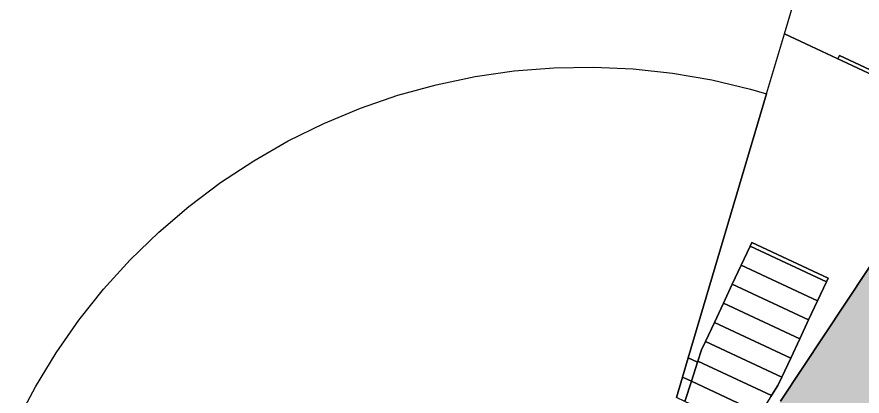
# Model space of a CAD drawing. Header units: millimetres. Extents: x 2227292 to 2262219, y 356620 to 417166.
# Drawn here: x 2231273 to 2251341, y 394078 to 403084 of the extents above; entities that cross this region are included whole.
import ezdxf

# ---------------------------------------------------------------- set-up
doc = ezdxf.new("R2010")
doc.units = ezdxf.units.MM
for name, color, linetype in [('3_подзона_3_1_1', 6, 'Continuous'), ('3_подзона_3_1_2', 6, 'Continuous'), ('3_подзона_3_4_2_13', 6, 'Continuous'), ('3_подзона_3_4_2_14', 6, 'Continuous'), ('3_подзона_3_4_2_15', 6, 'Continuous'), ('3_подзона_3_4_2_16', 6, 'Continuous'), ('3_подзона_3_4_2_17', 6, 'Continuous'), ('3_подзона_3_4_2_18', 6, 'Continuous'), ('3_подзона_3_4_2_19', 6, 'Continuous'), ('3_подзона_3_4_2_20', 6, 'Continuous'), ('3_подзона_3_4_2_21', 6, 'Continuous'), ('3_подзона_3_4_2_22', 6, 'Continuous'), ('3_подзона_3_5_2_10а', 6, 'Continuous'), ('3_подзона_3_5_2_11а', 6, 'Continuous'), ('3_подзона_3_5_2_12', 6, 'Continuous'), ('3_подзона_3_7_2', 6, 'Continuous')]:
    doc.layers.add(name, color=color, linetype=linetype)
doc.layers.add('штриховка_3_подзона_3_1_2', color=6, linetype='Continuous', transparency=0.7)

msp = doc.modelspace()

# ---------------------------------------------------------------- hatches: boundary and pattern name
at = {"layer": 'штриховка_3_подзона_3_1_2'}
h = msp.add_hatch(color=256, dxfattribs=at)
h.dxf.hatch_style = 1
h.paths.add_polyline_path([(2253023, 399409), (2253741, 398904), (2254477, 398316), (2255175, 397683), (2255832, 397008), (2256445, 396292), (2257013, 395540), (2257531, 394753), (2258000, 393935), (2258416, 393090), (2258778, 392220), (2259085, 391329), (2259335, 390420), (2259528, 389498), (2259662, 388565), (2259737, 387626), (2259754, 386684), (2259711, 385742), (2259609, 384805), (2259449, 383877), (2259231, 382960), (2258955, 382059), (2258624, 381177), (2258237, 380317), (2257798, 379484), (2257307, 378680), (2256766, 377908), (2256178, 377171), (2255545, 376473), (2254870, 375816), (2254154, 375203), (2253402, 374636), (2252615, 374117), (2251797, 373649), (2250952, 373233), (2250082, 372871), (2249191, 372564), (2248283, 372314), (2247360, 372121), (2246427, 371987), (2245488, 371911), (2244546, 371894), (2243605, 371937), (2242668, 372039), (2241739, 372199), (2240823, 372418), (2240439, 372527), (2242426, 379221), (2242436, 379256), (2242580, 379740), (2242649, 379972), (2242968, 379894), (2243381, 379821), (2243798, 379776), (2244217, 379761), (2244636, 379775), (2245053, 379818), (2245466, 379891), (2245873, 379991), (2246272, 380120), (2246661, 380277), (2247038, 380460), (2247402, 380670), (2247750, 380903), (2248080, 381161), (2248392, 381441), (2248683, 381742), (2248953, 382063), (2249200, 382402), (2249422, 382757), (2249619, 383127), (2249659, 383216), (2250719, 385481), (2250850, 385775), (2250994, 386168), (2251109, 386571), (2251196, 386981), (2251255, 387395), (2251284, 387813), (2251284, 388232), (2251255, 388650), (2251197, 389064), (2251110, 389474), (2250994, 389876), (2250851, 390270), (2250681, 390653), (2250484, 391022), (2250262, 391377), (2250016, 391716), (2249747, 392037), (2249457, 392338), (2249146, 392619), (2248816, 392877), (2248723, 392943), (2248857, 393144), (2249137, 393565), (2249400, 393960)])

# ---------------------------------------------------------------- linework, layer by layer
at = {"layer": '3_подзона_3_1_1', "linetype": 'Continuous'}
msp.add_lwpolyline([(2231273, 393469), (2231713, 394302), (2232204, 395106), (2232744, 395878), (2233332, 396615), (2233965, 397313), (2234641, 397970), (2235356, 398583), (2236109, 399150), (2236896, 399669), (2237713, 400137), (2238559, 400553), (2239429, 400915), (2240320, 401222), (2241228, 401472), (2242151, 401665), (2243083, 401800), (2244023, 401875), (2244965, 401892), (2245906, 401849), (2246843, 401747), (2247772, 401587), (2248688, 401368), (2249075, 401258), (2247210, 394986), (2247075, 394530), (2246931, 394046)], dxfattribs=at)
at = {"layer": '3_подзона_3_1_2', "linetype": 'Continuous'}
msp.add_lwpolyline([(2249400, 393960), (2253023, 399409)], dxfattribs=at)
at = {"layer": '3_подзона_3_4_2_13', "linetype": 'Continuous'}
msp.add_lwpolyline([(2247133, 393951), (2247288, 394430), (2248923, 393665), (2248654, 393238)], close=True, dxfattribs=at)
at = {"layer": '3_подзона_3_4_2_14', "linetype": 'Continuous'}
msp.add_lwpolyline([(2247288, 394430), (2247434, 394881), (2247444, 394910), (2249192, 394091), (2249176, 394065), (2248923, 393665)], close=True, dxfattribs=at)
at = {"layer": '3_подзона_3_4_2_15', "linetype": 'Continuous'}
msp.add_lwpolyline([(2247444, 394910), (2247531, 395178), (2247624, 395377), (2249435, 394529), (2249342, 394330), (2249192, 394091)], close=True, dxfattribs=at)
at = {"layer": '3_подзона_3_4_2_16', "linetype": 'Continuous'}
msp.add_lwpolyline([(2247624, 395377), (2247836, 395830), (2249647, 394982), (2249435, 394529)], close=True, dxfattribs=at)
at = {"layer": '3_подзона_3_4_2_17', "linetype": 'Continuous'}
msp.add_lwpolyline([(2247836, 395830), (2248048, 396283), (2249859, 395435), (2249647, 394982)], close=True, dxfattribs=at)
at = {"layer": '3_подзона_3_4_2_18', "linetype": 'Continuous'}
msp.add_lwpolyline([(2248048, 396283), (2248260, 396736), (2250072, 395887), (2249859, 395435)], close=True, dxfattribs=at)
at = {"layer": '3_подзона_3_4_2_19', "linetype": 'Continuous'}
msp.add_lwpolyline([(2248260, 396736), (2248472, 397188), (2250284, 396340), (2250072, 395887)], close=True, dxfattribs=at)
at = {"layer": '3_подзона_3_4_2_20', "linetype": 'Continuous'}
msp.add_lwpolyline([(2248472, 397188), (2248684, 397641), (2250496, 396793), (2250284, 396340)], close=True, dxfattribs=at)
at = {"layer": '3_подзона_3_4_2_21', "linetype": 'Continuous'}
msp.add_lwpolyline([(2248684, 397641), (2248724, 397726), (2250535, 396878), (2250496, 396793)], close=True, dxfattribs=at)
at = {"layer": '3_подзона_3_4_2_22', "linetype": 'Continuous'}
msp.add_lwpolyline([(2250767, 402088), (2250805, 402169), (2252616, 401321), (2252578, 401240)], close=True, dxfattribs=at)
at = {"layer": '3_подзона_3_5_2_10а', "linetype": 'Continuous'}
msp.add_lwpolyline([(2247075, 394530), (2247288, 394430), (2247133, 393951), (2246931, 394046)], close=True, dxfattribs=at)
at = {"layer": '3_подзона_3_5_2_11а', "linetype": 'Continuous'}
msp.add_lwpolyline([(2247210, 394986), (2247434, 394881), (2247288, 394430), (2247075, 394530)], close=True, dxfattribs=at)
at = {"layer": '3_подзона_3_5_2_12', "linetype": 'Continuous'}
for points in [[(2249176, 394065), (2249192, 394091), (2249342, 394330), (2249435, 394529), (2249647, 394982), (2249859, 395435), (2250072, 395887), (2250284, 396340), (2250496, 396793), (2250535, 396878), (2248724, 397726), (2248684, 397641), (2248472, 397188), (2248260, 396736), (2248048, 396283), (2247836, 395830), (2247624, 395377), (2247531, 395178), (2247444, 394910), (2247434, 394881), (2247210, 394986), (2249075, 401258), (2249499, 402682), (2253846, 400646)], [(2253023, 399409), (2249400, 393960)]]:
    msp.add_lwpolyline(points, dxfattribs=at)
at = {"layer": '3_подзона_3_7_2', "linetype": 'Continuous'}
msp.add_lwpolyline([(2249499, 402682), (2253797, 417166), (2262219, 413222), (2253846, 400646), (2252578, 401240), (2252616, 401321), (2250805, 402169), (2250767, 402088), (2249499, 402682)], close=True, dxfattribs=at)

doc.saveas('drawing.dxf')
